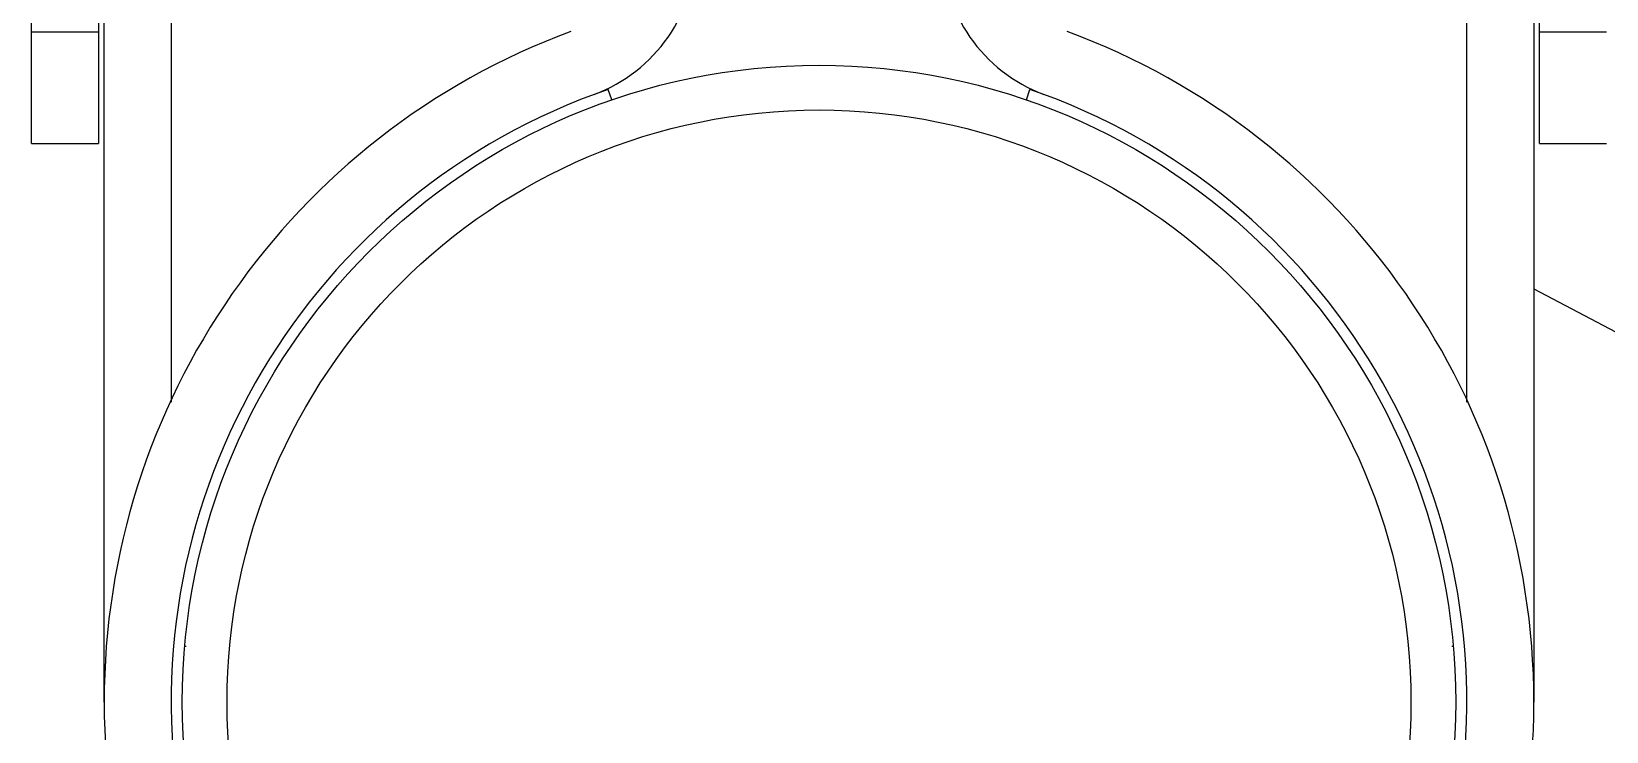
# Model space of a CAD drawing. Extents: x 27938 to 650306, y -92720 to 1524912.
# Drawn here: x 318948 to 320586, y 804700 to 805428 of the extents above; entities that cross this region are included whole.
import ezdxf

# ---------------------------------------------------------------- set-up
doc = ezdxf.new("R2010")
doc.units = 0
doc.header["$LTSCALE"] = 1000
doc.header["$MEASUREMENT"] = 0
doc.styles.get("Standard").update_dxf_attribs({"font": 'gbenor.shx', "bigfont": 'gbcbig.shx'})
doc.dimstyles.get("Standard").update_dxf_attribs({"dimtxt": 0.18, "dimasz": 0.18, "dimexe": 0.18, "dimexo": 0.0625, "dimgap": 0.09, "dimtad": 0, "dimtih": 1, "dimtoh": 1, "dimdec": 4, "dimzin": 0, "dimdsep": 46, "dimtxsty": 'Standard', "dimcen": 0.09, "dimadec": 0, "dimazin": 0, "dimtfac": 1, "dimtdec": 4, "dimtofl": 0, "dimtmove": 0, "dimatfit": 3, "dimfxl": 1, "dimtolj": 1, "dimtzin": 0, "dimarcsym": 0})

msp = doc.modelspace()

# ---------------------------------------------------------------- linework, layer by layer
at = {"linetype": 'Continuous'}
for p, q in [((318948.3, 805311.6), (318948.3, 805805.3)), ((319018, 805805.3), (319018, 805311.6)), ((319023.8, 804730.8), (319023.8, 805799.5)), ((319093.5, 805799.5), (319093.5, 805042.5)), ((320440.9, 805042.5), (320440.9, 805799.5)), ((320510.6, 805799.5), (320510.6, 804730.8)), ((320516.4, 805311.6), (320516.4, 805805.3)), ((318948.3, 805427.8), (319018, 805427.8)), ((320516.4, 805427.8), (320586.1, 805427.8)), ((319551.6, 805356.8), (319547.8, 805367.8)), ((319982.8, 805356.8), (319986.5, 805367.8)), ((318948.3, 805311.6), (319018, 805311.6)), ((320516.4, 805311.6), (320586.1, 805311.6)), ((319108.3, 804788.9), (319109.2, 804788.9)), ((320425.2, 804788.9), (320426.1, 804788.9))]:
    msp.add_line(p, q, dxfattribs=at)
for radius in [662.1, 615.6]:
    msp.add_circle((319767.2, 804730.8), radius, dxfattribs=at)
for centre, radius, start, end in [((319476.8, 805515.1), 162.6, 290.3175, 0), ((320057.6, 805515.1), 162.6, 180, 249.6825), ((319767.2, 804730.8), 743.4, 110.3175, 249.6825), ((319767.2, 804730.8), 743.4, 290.3175, 69.6825), ((319767.2, 804730.8), 673.7, 109, 71)]:
    msp.add_arc(centre, radius, start, end, dxfattribs=at)

# ---------------------------------------------------------------- leaders
msp.add_leader([(320510.6, 805160.4), (321302, 804743.7)], dimstyle='Standard', override={"dimgap": 20, "dimtad": 0})

doc.saveas('drawing.dxf')
